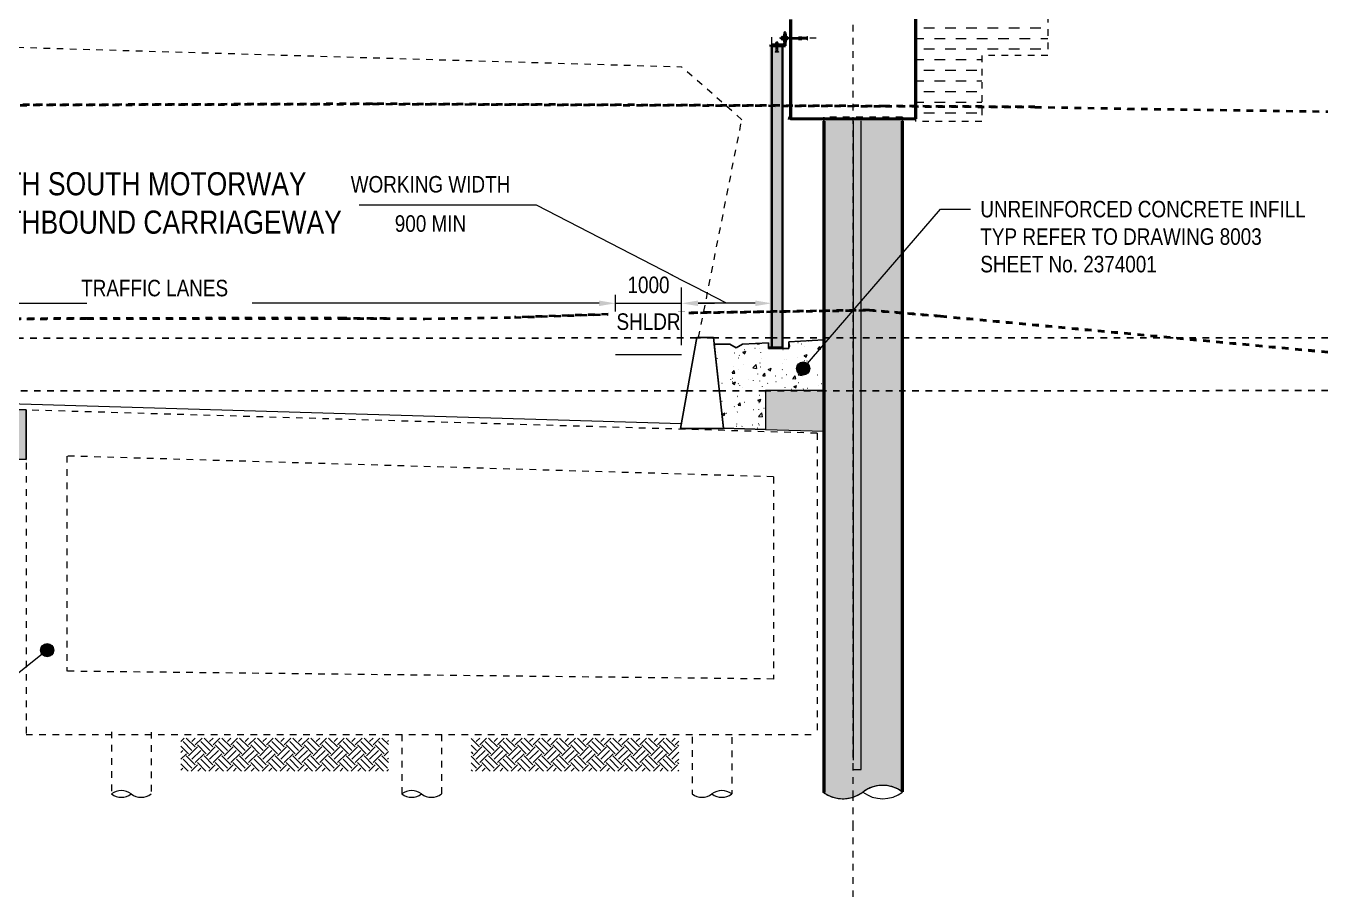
# Model space of a CAD drawing. Header units: metres. Extents: x -353 to -169, y 1 to 28.
# Drawn here: x -321.34 to -301.61, y 6.39 to 19.58 of the extents above; entities that cross this region are included whole.
import ezdxf

# ---------------------------------------------------------------- set-up
doc = ezdxf.new("R2010")
doc.units = ezdxf.units.M
for name, pattern in [('Dash - Tight', [0.0045, 0.003, -0.0015]), ('Dash dot', [0.015875, 0.00635, -0.004763, 0, -0.004763]), ('JacobsCenter', [0.015, 0.009, -0.0015, 0.003, -0.0015]), ('JacobsDash', [0.0045, 0.003, -0.0015])]:
    doc.linetypes.add(name, pattern=pattern)
doc.layers.get('Defpoints').update_dxf_attribs({"color": 41})
for name, color, linetype, lineweight in [('A-ANNO-DIMS', 7, 'Continuous', 9), ('A-DETL', 7, 'Continuous', 13), ('A-DETL-GENF', 7, 'Continuous', 9), ('A-GENM', 7, 'Continuous', 35), ('C-TOPO', 7, 'Continuous', 9), ('G-ANNO-TEXT', 7, 'Continuous', 9), ('S-BEAM', 7, 'Continuous', 50), ('S-FSTN', 7, 'Continuous', 18)]:
    doc.layers.add(name, color=color, linetype=linetype, lineweight=lineweight)
doc.styles.add('Arial Narrow_1', font='ARIALN.TTF', dxfattribs={"height": 0.25})
doc.styles.add('Arial Narrow_2', font='ARIALN.TTF', dxfattribs={"height": 0.35})
doc.dimstyles.new('Dimension_Standard_O__mm_', dxfattribs={"dimscale": 0.3048, "dimtxt": 0.255858, "dimasz": 0.82021, "dimexe": 0.787402, "dimexo": 0.492126, "dimgap": 0.492126, "dimtad": 1, "dimdec": 0, "dimlfac": 1000, "dimzin": 0, "dimdsep": 46, "dimtxsty": 'Arial Narrow_1', "dimsah": 1, "dimcen": 0.09, "dimaunit": 1, "dimadec": 4, "dimazin": 0, "dimtfac": 1, "dimtdec": 4, "dimtix": 1, "dimtmove": 2, "dimatfit": 3, "dimfxl": 1, "dimtvp": 1, "dimtfill": 1, "dimtolj": 1, "dimtzin": 0, "dimlwd": 18, "dimlwe": 18, "dimarcsym": 2})
doc.dimstyles.new('Dimension_Standard_O__mm__1', dxfattribs={"dimscale": 0.3048, "dimtxt": 0.255858, "dimasz": 0.82021, "dimexe": 0.787402, "dimexo": 0.492126, "dimgap": 0.492126, "dimtad": 1, "dimdec": 0, "dimlfac": 1000, "dimzin": 0, "dimdsep": 46, "dimtxsty": 'Arial Narrow_1', "dimsah": 1, "dimcen": 0.09, "dimaunit": 1, "dimadec": 4, "dimazin": 0, "dimtfac": 1, "dimtdec": 4, "dimtix": 1, "dimtmove": 0, "dimatfit": 3, "dimfxl": 1, "dimtvp": 1, "dimtfill": 1, "dimtolj": 1, "dimtzin": 0, "dimlwd": 18, "dimlwe": 18, "dimarcsym": 2})
doc.dimstyles.new('Dimension_Standard_O__mm__2', dxfattribs={"dimscale": 0.3048, "dimtxt": 0.255858, "dimasz": 0.82021, "dimexe": 0.787402, "dimexo": 0.492126, "dimgap": 0.492126, "dimtad": 1, "dimdec": 0, "dimlfac": 1000, "dimzin": 0, "dimdsep": 46, "dimtxsty": 'Arial Narrow_1', "dimsah": 1, "dimcen": 0.09, "dimaunit": 1, "dimadec": 4, "dimazin": 0, "dimtfac": 1, "dimtdec": 4, "dimtix": 1, "dimtmove": 1, "dimatfit": 3, "dimfxl": 1, "dimtvp": 1, "dimtfill": 1, "dimtolj": 1, "dimtzin": 0, "dimlwd": 18, "dimlwe": 18, "dimarcsym": 2})
pattern_1 = [(315, (-325.478, 10.849), (0.2694077, 0), [0.1905, -0.1905]), (315, (-325.427, 10.9), (0.2694077, 0), [0.1905, -0.1905]), (315, (-325.377, 10.951), (0.2694077, 0), [0.1905, -0.1905]), (45, (-325.343, 10.951), (0, 0.2694077), [0.1905, -0.1905]), (45, (-325.293, 10.9), (0, 0.2694077), [0.1905, -0.1905]), (45, (-325.242, 10.849), (0, 0.2694077), [0.1905, -0.1905])]

# ---------------------------------------------------------------- blocks, each defined once
blk = doc.blocks.new('T2DPAA-T2D-PWA-GE-M3D-100001_RockLevels_rvt-1-DRG-2873022 - ELEVATION')
at = {"layer": 'C-TOPO', "color": 3, "linetype": 'Dash - Tight', "lineweight": 40, "true_color": 0x00ff00}
for p, q in [((-316.09, 18.405), (-323.63, 18.381)), ((-323.63, 18.38), (-316.09, 18.404)), ((-308.318, 18.371), (-316.09, 18.405)), ((-316.09, 18.404), (-308.318, 18.37)), ((-306.051, 18.358), (-308.318, 18.371)), ((-308.318, 18.37), (-306.051, 18.357)), ((-306.051, 18.357), (-304.643, 18.332)), ((-304.643, 18.332), (-301.611, 18.289))]:
    blk.add_line(p, q, dxfattribs=at)
at = {"layer": 'C-TOPO', "color": 150, "linetype": 'Dash - Tight', "lineweight": 40, "true_color": 0x0080ff}
for p, q in [((-312.32, 15.224), (-313.935, 15.171)), ((-313.935, 15.17), (-312.32, 15.223)), ((-308.559, 15.279), (-312.32, 15.224)), ((-312.32, 15.223), (-308.559, 15.278)), ((-307.484, 15.188), (-308.559, 15.279)), ((-308.559, 15.278), (-307.484, 15.187)), ((-320.412, 15.155), (-327.126, 15.11)), ((-327.126, 15.109), (-320.412, 15.154)), ((-316.522, 15.156), (-320.412, 15.155)), ((-320.412, 15.154), (-316.522, 15.155)), ((-315.877, 15.153), (-316.522, 15.156)), ((-316.522, 15.155), (-315.296, 15.15)), ((-315.296, 15.15), (-313.935, 15.17)), ((-313.935, 15.171), (-313.938, 15.171)), ((-301.611, 14.643), (-307.484, 15.188)), ((-307.484, 15.187), (-301.611, 14.642))]:
    blk.add_line(p, q, dxfattribs=at)
blk = doc.blocks.new('T2DPAA-T2D-PWA-HY-M3D-100001_GroundWaterSurface_rvt-1-DRG-2873022 - ELEVATION')
at = {"layer": 'C-TOPO', "color": 36, "linetype": 'Dash dot', "lineweight": 25, "true_color": 0x804000}
for p, q in [((-311.176, 14.858), (-327.08, 14.854)), ((-310.039, 14.858), (-310.92, 14.858)), ((-303.958, 14.86), (-310.039, 14.858)), ((-301.611, 14.86), (-303.958, 14.86))]:
    blk.add_line(p, q, dxfattribs=at)
at = {"layer": 'C-TOPO', "color": 33, "linetype": 'Dash dot', "lineweight": 25, "true_color": 0xc1a283}
blk.add_line((-310.92, 14.858), (-311.176, 14.858), dxfattribs=at)
at = {"layer": 'C-TOPO', "color": 53, "linetype": 'Dash dot', "lineweight": 25, "true_color": 0xc8c33c}
for p, q in [((-311.319, 14.058), (-326.936, 14.054)), ((-310.135, 14.058), (-310.832, 14.058)), ((-301.611, 14.06), (-309.252, 14.058))]:
    blk.add_line(p, q, dxfattribs=at)
at = {"layer": 'C-TOPO', "color": 41, "linetype": 'Dash dot', "lineweight": 25, "true_color": 0xe4e1a0}
for p, q in [((-310.832, 14.058), (-311.319, 14.058)), ((-309.252, 14.058), (-310.135, 14.058))]:
    blk.add_line(p, q, dxfattribs=at)
blk = doc.blocks.new('BR08_20_GEN_WPC_PrecastPanel_Wall__4point - BR08_20_GEN_WPC_PrecastPanel_Wall__4point-8287840-DRG-2873022 - ELEVATION')
at = {"layer": 'A-GENM', "true_color": 0xe1e1e1}
h = blk.add_hatch(color=254, dxfattribs=at)
h.paths.add_polyline_path([(-310.039, 14.858), (-310.039, 15.257), (-310.073, 15.255), (-310.073, 14.858), (-310.044, 14.858)])
h.paths.add_polyline_path([(-310.039, 14.858), (-310.039, 14.858), (-310.04, 14.858)])
edge = h.paths.add_edge_path()
edge.add_line((-310.073, 14.714), (-310.039, 14.715))
edge.add_line((-310.039, 14.715), (-310.039, 14.858))
edge.add_line((-310.039, 14.858), (-310.073, 14.858))
edge = h.paths.add_edge_path()
edge.add_line((-310.073, 15.257), (-310.039, 15.258))
edge.add_line((-310.039, 15.258), (-310.039, 18.378))
edge.add_line((-310.039, 18.378), (-310.073, 18.378))
edge.add_line((-310.073, 18.378), (-310.073, 16.099))
h.paths.add_polyline_path([(-310.039, 18.379), (-310.039, 19.285), (-310.073, 19.289), (-310.073, 18.38), (-310.039, 18.379)])
blk.add_hatch(color=254, dxfattribs=at).paths.add_polyline_path([(-310.034, 19.285), (-310.038, 19.285), (-310.038, 19.289), (-310.071, 19.289), (-310.038, 19.285)])
h = blk.add_hatch(color=254, dxfattribs=at)
h.paths.add_polyline_path([(-310.039, 14.715), (-309.877, 14.715), (-309.877, 19.284), (-310.039, 19.285), (-310.039, 14.832)])
h.paths.add_polyline_path([(-309.953, 19.199), (-309.973, 19.199), (-309.973, 19.275), (-309.969, 19.275), (-309.969, 19.253), (-309.953, 19.253), (-309.953, 19.275), (-309.949, 19.275), (-309.949, 19.199)])
at = {"layer": 'A-GENM', "color": 252, "true_color": 0x888888}
for p, q in [((-310.073, 19.289), (-310.039, 19.285)), ((-309.877, 19.284), (-310.039, 19.285)), ((-310.039, 19.285), (-310.039, 14.715)), ((-309.877, 14.715), (-309.877, 19.284)), ((-310.039, 14.715), (-310.073, 14.714)), ((-310.039, 14.715), (-309.877, 14.715)), ((-309.911, 14.714), (-309.877, 14.715))]:
    blk.add_line(p, q, dxfattribs=at)
blk = doc.blocks.new('20_BR04_Wall_Panel_Bracket_Connection - 20_BR04_Wall_Panel_Bracket_Connection-8307908-DRG-2873022 - ELEVATION')
at = {"layer": 'S-FSTN', "lineweight": 9, "true_color": 0xe1e1e1}
for points in [[(-309.847, 19.38), (-309.847, 19.418), (-309.857, 19.415), (-309.856, 19.382), (-309.852, 19.381)], [(-309.847, 19.484), (-309.847, 19.485), (-309.847, 19.484)], [(-310.034, 19.285), (-310.034, 19.301), (-310.038, 19.301), (-310.038, 19.285), (-310.034, 19.285)], [(-309.831, 19.284), (-309.831, 19.285), (-310.031, 19.285), (-310.031, 19.301), (-310.034, 19.301), (-310.034, 19.285), (-309.847, 19.284)], [(-310.031, 19.301), (-310.031, 19.301), (-310.034, 19.301)], [(-309.922, 19.301), (-309.922, 19.31), (-309.957, 19.311), (-309.958, 19.301)], [(-309.847, 19.317), (-309.847, 19.319), (-309.847, 19.319)]]:
    blk.add_hatch(color=254, dxfattribs=at).paths.add_polyline_path(points)
h = blk.add_hatch(color=254, dxfattribs=at)
h.paths.add_polyline_path([(-309.856, 19.304), (-309.856, 19.304), (-309.849, 19.31), (-309.847, 19.319), (-309.847, 19.38), (-309.856, 19.381), (-309.856, 19.304)])
h.paths.add_polyline_path([(-309.856, 19.416), (-309.847, 19.418), (-309.847, 19.484), (-309.856, 19.485), (-309.856, 19.416)])
at = {"layer": 'S-FSTN', "color": 252, "lineweight": 9, "true_color": 0x888888}
for p, q in [((-309.857, 19.415), (-309.857, 19.382)), ((-309.847, 19.484), (-309.856, 19.485)), ((-309.856, 19.485), (-309.856, 19.416)), ((-309.856, 19.485), (-309.847, 19.485)), ((-309.856, 19.382), (-309.856, 19.304)), ((-309.847, 19.484), (-309.847, 19.317)), ((-309.847, 19.38), (-309.847, 19.418)), ((-309.635, 19.407), (-309.709, 19.407)), ((-309.709, 19.391), (-309.635, 19.391)), ((-309.582, 19.417), (-309.635, 19.417)), ((-309.635, 19.381), (-309.582, 19.381)), ((-309.633, 19.412), (-309.633, 19.386)), ((-310.038, 19.285), (-310.038, 19.301)), ((-310.038, 19.301), (-310.031, 19.301)), ((-310.038, 19.301), (-310.034, 19.301)), ((-310.034, 19.285), (-310.038, 19.285)), ((-310.031, 19.301), (-310.034, 19.301)), ((-310.034, 19.301), (-310.034, 19.285)), ((-310.034, 19.285), (-309.831, 19.284)), ((-309.957, 19.311), (-309.958, 19.301)), ((-309.922, 19.31), (-309.957, 19.311)), ((-309.923, 19.311), (-309.957, 19.311)), ((-309.922, 19.31), (-309.923, 19.311)), ((-309.922, 19.301), (-309.922, 19.31)), ((-309.831, 19.284), (-309.831, 19.286))]:
    blk.add_line(p, q, dxfattribs=at)
at = {"layer": 'S-FSTN', "color": 9, "lineweight": 9, "true_color": 0xc5c5c5}
for p, q in [((-309.847, 19.485), (-309.84, 19.485)), ((-309.831, 19.484), (-309.847, 19.484)), ((-309.84, 19.485), (-309.831, 19.484)), ((-309.831, 19.43), (-309.831, 19.484)), ((-309.831, 19.3), (-309.831, 19.37)), ((-309.831, 19.3), (-310.031, 19.301)), ((-310.031, 19.301), (-309.958, 19.301)), ((-309.958, 19.301), (-309.922, 19.3)), ((-309.922, 19.301), (-309.856, 19.301)), ((-309.856, 19.304), (-309.856, 19.301)), ((-309.856, 19.301), (-309.847, 19.3)), ((-309.847, 19.317), (-309.847, 19.3)), ((-309.847, 19.3), (-309.831, 19.3)), ((-309.831, 19.286), (-309.831, 19.3))]:
    blk.add_line(p, q, dxfattribs=at)
at = {"layer": 'S-FSTN', "color": 254, "lineweight": 9, "true_color": 0xe2e2e2}
blk.add_line((-309.831, 19.37), (-309.831, 19.43), dxfattribs=at)
at = {"layer": 'S-FSTN', "color": 252, "lineweight": 9, "true_color": 0x888888, "flags": 128}
for points in [[(-309.847, 19.418), (-309.852, 19.416), (-309.857, 19.415)], [(-309.857, 19.382), (-309.852, 19.381), (-309.847, 19.38)], [(-309.708, 19.407), (-309.716, 19.407), (-309.724, 19.406), (-309.731, 19.406), (-309.738, 19.405), (-309.744, 19.404), (-309.749, 19.403), (-309.753, 19.402), (-309.755, 19.4), (-309.756, 19.399), (-309.755, 19.398), (-309.753, 19.396), (-309.75, 19.395), (-309.745, 19.394), (-309.74, 19.393), (-309.733, 19.392), (-309.726, 19.391), (-309.718, 19.391), (-309.71, 19.391)], [(-309.71, 19.391), (-309.701, 19.391), (-309.693, 19.391), (-309.686, 19.392), (-309.679, 19.393), (-309.673, 19.394), (-309.668, 19.395), (-309.664, 19.396), (-309.662, 19.397), (-309.661, 19.399), (-309.662, 19.4), (-309.664, 19.401), (-309.667, 19.403), (-309.672, 19.404), (-309.677, 19.405), (-309.684, 19.406), (-309.691, 19.406), (-309.699, 19.407), (-309.708, 19.407)], [(-309.633, 19.386), (-309.625, 19.388), (-309.618, 19.389), (-309.612, 19.391), (-309.608, 19.393), (-309.605, 19.395), (-309.603, 19.397), (-309.602, 19.399), (-309.603, 19.401), (-309.605, 19.403), (-309.608, 19.405), (-309.612, 19.407), (-309.618, 19.408), (-309.625, 19.41), (-309.633, 19.412)]]:
    blk.add_lwpolyline(points, dxfattribs=at)
at = {"layer": 'S-FSTN', "color": 252, "lineweight": 9, "true_color": 0x888888}
blk.add_ellipse((-309.853, 19.399), major_axis=(0, 0.03), ratio=0.168827, start_param=0.992832, end_param=2.148761, dxfattribs=at)
blk = doc.blocks.new('CS_DET_Pile-Column_BreakLine - CS_Tubular BreakLine-8445697-DRG-2873022 - ELEVATION')
at = {"layer": 'A-DETL-GENF', "lineweight": 18}
for centre, start, end in [((-308.963, 8.379), 232.9573, 307.0427), ((-308.358, 7.578), 52.9573, 127.0427), ((-308.358, 8.379), 232.9573, 307.0427)]:
    blk.add_arc(centre, 0.502, start, end, dxfattribs=at)
blk = doc.blocks.new('CS_DET_Pile-Column_BreakLine - CS_Tubular BreakLine-6857060-DRG-2873022 - ELEVATION')
at = {"layer": 'A-DETL-GENF', "lineweight": 18}
for centre, start, end in [((-315.496, 7.752), 52.9573, 127.0427), ((-315.496, 8.149), 232.9573, 307.0427), ((-315.196, 8.149), 232.9573, 307.0427)]:
    blk.add_arc(centre, 0.249, start, end, dxfattribs=at)
blk = doc.blocks.new('CS_DET_Pile-Column_BreakLine - CS_Tubular BreakLine-8734615-DRG-2873022 - ELEVATION')
at = {"layer": 'A-DETL-GENF', "lineweight": 18}
for centre, start, end in [((-311.096, 8.149), 232.9573, 307.0427), ((-310.796, 7.752), 52.9573, 127.0427), ((-310.796, 8.149), 232.9573, 307.0427)]:
    blk.add_arc(centre, 0.249, start, end, dxfattribs=at)
blk = doc.blocks.new('JAC_DIT_Steel_Beam_EA_Section_2D - EA200x200x16-6246883-DRG-2873022 - ELEVATION')
at = {"layer": 'A-DETL-GENF', "lineweight": 40}
for p, q in [((-309.831, 19.485), (-309.847, 19.485)), ((-309.847, 19.485), (-309.847, 19.43)), ((-309.847, 19.37), (-309.847, 19.319)), ((-309.831, 19.43), (-309.831, 19.485)), ((-309.831, 19.285), (-309.831, 19.37)), ((-309.865, 19.301), (-310.031, 19.301)), ((-310.031, 19.301), (-310.031, 19.285)), ((-310.031, 19.285), (-309.831, 19.285))]:
    blk.add_line(p, q, dxfattribs=at)
at = {"layer": 'A-DETL-GENF', "color": 252, "lineweight": 40, "true_color": 0x838383}
for p, q in [((-309.847, 19.43), (-309.847, 19.37)), ((-309.831, 19.37), (-309.831, 19.43))]:
    blk.add_line(p, q, dxfattribs=at)
at = {"layer": 'A-DETL-GENF', "lineweight": 40}
blk.add_arc((-309.865, 19.319), 0.018, 270, 0, dxfattribs=at)
blk = doc.blocks.new('DIMBLOCK7-DRG-2873022 - ELEVATION')
at = {"layer": 'A-ANNO-DIMS', "color": 0, "lineweight": 18, "transparency": 16777216}
for p, q in [((-326.373, 14.829), (-326.373, 15.623)), ((-312.407, 15.055), (-312.407, 15.623)), ((-326.123, 15.383), (-320.42, 15.383)), ((-312.657, 15.383), (-317.914, 15.383))]:
    blk.add_line(p, q, dxfattribs=at)
at = {"layer": 'A-ANNO-DIMS', "color": 0, "transparency": 16777216}
for points in [[(-326.123, 15.425), (-326.123, 15.341), (-326.373, 15.383)], [(-312.657, 15.425), (-312.657, 15.341), (-312.407, 15.383)]]:
    blk.add_solid(points, dxfattribs=at)
at = {"layer": 'Defpoints', "color": 0, "transparency": 16777216}
for p in [(-312.407, 15.383), (-312.407, 14.905), (-326.373, 14.679)]:
    blk.add_point(p, dxfattribs=at)
at = {"layer": 'A-ANNO-DIMS', "color": 0, "lineweight": 18, "transparency": 16777216, "insert": (-320.505, 15.739), "char_height": 0.25, "width": 2.67554, "attachment_point": 1, "line_spacing_factor": 0.974696, "style": 'Arial Narrow_1', "bg_fill": 3, "box_fill_scale": 1.1, "bg_fill_color": 256, "bg_fill_true_color": 13158600, "bg_fill_transparency": 0}
blk.add_mtext('\\A1;TRAFFIC LANES', dxfattribs=at)
blk = doc.blocks.new('DIMBLOCK8-DRG-2873022 - ELEVATION')
at = {"layer": 'A-ANNO-DIMS', "color": 0, "lineweight": 18, "transparency": 16777216}
for p, q in [((-312.407, 15.055), (-312.407, 15.623)), ((-311.407, 15.055), (-311.407, 15.623)), ((-312.657, 15.383), (-312.907, 15.383)), ((-312.407, 15.383), (-311.407, 15.383)), ((-311.157, 15.383), (-310.907, 15.383))]:
    blk.add_line(p, q, dxfattribs=at)
at = {"layer": 'A-ANNO-DIMS', "color": 0, "transparency": 16777216}
for points in [[(-312.657, 15.425), (-312.657, 15.341), (-312.407, 15.383)], [(-311.157, 15.425), (-311.157, 15.341), (-311.407, 15.383)]]:
    blk.add_solid(points, dxfattribs=at)
at = {"layer": 'Defpoints', "color": 0, "transparency": 16777216}
blk.add_point((-311.407, 15.383), dxfattribs=at)
at = {"layer": 'A-ANNO-DIMS', "color": 0, "lineweight": 18, "transparency": 16777216, "char_height": 0.25, "width": 1.16476, "attachment_point": 5, "style": 'Arial Narrow_1', "bg_fill": 3, "box_fill_scale": 1.1, "bg_fill_color": 256, "bg_fill_true_color": 13158600, "bg_fill_transparency": 0}
for s, insert in [('\\A1;1000', (-311.907, 15.661)), ('\\A1;SHLDR', (-311.907, 15.104))]:
    blk.add_mtext(s, dxfattribs=dict(at, insert=insert))
at = {"layer": 'Defpoints', "color": 0, "transparency": 16777216}
for p in [(-312.407, 14.905), (-311.407, 14.905)]:
    blk.add_point(p, dxfattribs=at)
blk = doc.blocks.new('DIMBLOCK10-DRG-2873022 - ELEVATION')
at = {"layer": 'A-ANNO-DIMS', "color": 0, "lineweight": 18, "transparency": 16777216}
for p, q in [((-313.604, 16.868), (-316.294, 16.868)), ((-310.724, 15.383), (-313.604, 16.868)), ((-311.407, 14.75), (-311.407, 15.623)), ((-310.04, 15.356), (-310.04, 15.623)), ((-310.29, 15.383), (-311.157, 15.383))]:
    blk.add_line(p, q, dxfattribs=at)
at = {"layer": 'A-ANNO-DIMS', "color": 0, "transparency": 16777216}
for points in [[(-311.157, 15.425), (-311.157, 15.341), (-311.407, 15.383)], [(-310.29, 15.425), (-310.29, 15.341), (-310.04, 15.383)]]:
    blk.add_solid(points, dxfattribs=at)
at = {"layer": 'Defpoints', "color": 0, "transparency": 16777216}
for p in [(-311.407, 15.383), (-310.04, 15.206), (-311.407, 14.6)]:
    blk.add_point(p, dxfattribs=at)
at = {"layer": 'A-ANNO-DIMS', "color": 0, "lineweight": 18, "transparency": 16777216, "insert": (-315.211, 17.185), "char_height": 0.25, "width": 2.91434, "attachment_point": 5, "line_spacing_factor": 0.974696, "style": 'Arial Narrow_1', "bg_fill": 3, "box_fill_scale": 1.1, "bg_fill_color": 256, "bg_fill_true_color": 13158600, "bg_fill_transparency": 0}
blk.add_mtext('\\A1;WORKING WIDTH', dxfattribs=at)
at = {"layer": 'A-ANNO-DIMS', "color": 0, "lineweight": 18, "transparency": 16777216, "insert": (-315.211, 16.59), "char_height": 0.25, "width": 2.91434, "attachment_point": 5, "style": 'Arial Narrow_1', "bg_fill": 3, "box_fill_scale": 1.1, "bg_fill_color": 256, "bg_fill_true_color": 13158600, "bg_fill_transparency": 0}
blk.add_mtext('\\A1;900 MIN', dxfattribs=at)

msp = doc.modelspace()

# ---------------------------------------------------------------- hatches: boundary and pattern name
at = {"layer": 'A-DETL-GENF'}
h = msp.add_hatch(dxfattribs=at)
h.set_pattern_fill('FP_1', color=256, style=0, pattern_type=2)
h.set_pattern_definition([(0, (-325.478, 10.849), (0.16129, 0.16129), [0.16129, -0.16129])])
h.paths.add_polyline_path([(-306.8573, 18.1351), (-306.8573, 19.1351), (-305.8573, 19.1351), (-305.8573, 20.1351), (-304.8573, 20.1351), (-304.8573, 21.1351), (-307.8573, 21.1343), (-307.8573, 18.1351), (-307.7742, 18.1351)])
at = {"layer": 'A-DETL-GENF', "true_color": 0xc0c0c0, "transparency": 33554563}
msp.add_hatch(color=9, dxfattribs=at).paths.add_polyline_path([(-308.955, 7.8771), (-308.8764, 7.8856), (-308.8575, 7.8894), (-308.7939, 7.9069), (-308.7214, 7.9397), (-308.6004, 8.0175), (-308.5349, 8.0476), (-308.4657, 8.068), (-308.3944, 8.0784), (-308.321, 8.0782), (-308.251, 8.068), (-308.1819, 8.0476), (-308.1164, 8.0175), (-308.0604, 7.9817), (-308.0604, 18.2018), (-309.2524, 18.2018), (-309.2524, 7.9696), (-309.2326, 7.9568), (-309.1844, 7.9283), (-309.124, 7.9043), (-309.0927, 7.8951), (-309.0339, 7.882), (-308.9747, 7.8783)])
at = {"layer": 'A-DETL-GENF'}
h = msp.add_hatch(dxfattribs=at)
h.set_pattern_fill('FP_2', color=256, style=0, pattern_type=2)
h.set_pattern_definition([(50, (-325.478, 10.849), (0.462752, -0.040482), [0.04839, -0.53226]), (355, (-325.478, 10.849), (-0.089515, 0.485288), [0.03871, -0.42581]), (100.451, (-325.439, 10.846), (0.373239, 0.444792), [0.04112, -0.45235]), (46.184, (-325.478, 10.979), (0.688537, -0.106788), [0.07258, -0.79839]), (96.636, (-325.42, 10.97), (0.603004, 0.628464), [0.06168, -0.67852]), (351.184, (-325.478, 10.979), (0.603003, 0.628458), [0.05806, -0.63871]), (21, (-325.413, 10.946), (0.385096, -0.259757), [0.04839, -0.53226]), (326, (-325.413, 10.946), (0.156981, 0.46784), [0.03871, -0.42581]), (71.451, (-325.381, 10.925), (0.542082, 0.208074), [0.04112, -0.45235]), (37.5, (-325.478, 10.849), (0.0078486, 0.2147693), [0.00335, -0.41729, 0.00335, -0.4289, -0.42742]), (37.5, (-325.478, 10.849), (0.0078486, 0.2147693), [-0.8529, 0.00335, -0.42407]), (7.5, (-325.478, 10.849), (0.1697183, 0.2544596), [0.00335, -0.2431, 0.00335, -0.40761, -0.1629]), (7.5, (-325.478, 10.849), (0.1697183, 0.2544596), [-0.65742, 0.00335, -0.15955]), (327.5, (-325.622, 10.849), (0.344396, -0.014553), [0.00335, -0.15794, 0.00335, -0.49987, -0.66774]), (327.5, (-325.622, 10.849), (0.344396, -0.014553), [-0.66451, 0.00335, -0.66439]), (317.5, (-325.686, 10.849), (0.376253, 0.064585), [0.00335, -0.20632, 0.00335, -0.33084, -0.47419]), (317.5, (-325.686, 10.849), (0.376253, 0.064585), [-0.54387, 0.00335, -0.47084])])
h.paths.add_polyline_path([(-310.1351, 13.4711), (-310.1351, 14.0607), (-309.2524, 14.0607), (-309.2524, 14.8289), (-309.7798, 14.8013), (-309.7798, 14.7004), (-310.0889, 14.7004), (-310.0889, 14.7851), (-310.4851, 14.7643), (-310.58, 14.7095), (-310.6749, 14.7643), (-310.9097, 14.7643), (-310.7687, 13.4897), (-310.58, 13.4842)])
at = {"layer": 'A-DETL-GENF', "true_color": 0xffffff, "transparency": 33554563}
msp.add_hatch(color=7, dxfattribs=at).paths.add_polyline_path([(-309.2524, 13.4444), (-309.2524, 14.0607), (-310.1351, 14.0607), (-310.1351, 13.4703)])
at = {"layer": 'A-DETL-GENF', "true_color": 0xffffff, "transparency": 33554560}
msp.add_hatch(color=7, dxfattribs=at).paths.add_polyline_path([(-345.8157, 12.6832), (-328.0228, 13.1836), (-326.8073, 13.1836), (-321.34, 13.0187), (-321.34, 13.767), (-326.9071, 13.9378), (-326.8572, 13.703), (-327.232, 13.7173), (-327.6367, 13.7067), (-327.5969, 13.9324), (-345.4807, 13.4421), (-345.8157, 13.4323), (-345.8157, 13.0611)])
at = {"layer": 'A-DETL-GENF'}
h = msp.add_hatch(dxfattribs=at)
h.set_pattern_fill('FP_4', color=256, style=0, pattern_type=2)
h.set_pattern_definition(pattern_1)
h.paths.add_polyline_path([(-315.8483, 8.2967), (-315.8483, 8.7967), (-318.9936, 8.7967), (-318.9936, 8.2967)])
h = msp.add_hatch(dxfattribs=at)
h.set_pattern_fill('FP_4', color=256, style=0, pattern_type=2)
h.set_pattern_definition(pattern_1)
h.paths.add_polyline_path([(-314.5936, 8.2967), (-311.4483, 8.2967), (-311.4483, 8.7967), (-314.5936, 8.7967)])
at = {"layer": 'G-ANNO-TEXT'}
h = msp.add_hatch(color=256, dxfattribs=at)
edge = h.paths.add_edge_path()
edge.add_arc((-309.5643, 14.3951), 0.1, 0, 360)
h = msp.add_hatch(color=256, dxfattribs=at)
edge = h.paths.add_edge_path()
edge.add_arc((-321.019, 10.1284), 0.1, 0, 360)

# ---------------------------------------------------------------- linework, layer by layer
at = {"layer": 'A-DETL', "linetype": 'JacobsCenter'}
for p, q in [((-308.8053, 7.9036), (-308.8053, 21.5262)), ((-308.8053, 6.3889), (-308.8053, 7.4455))]:
    msp.add_line(p, q, dxfattribs=at)
at = {"layer": 'A-DETL', "linetype": 'JacobsDash', "lineweight": 18}
for p, q in [((-307.8573, 18.1351), (-307.8573, 21.1351)), ((-305.8573, 20.1351), (-305.8573, 19.1351)), ((-326.8725, 19.421), (-311.407, 18.9665)), ((-310.4936, 18.1653), (-311.407, 18.9665)), ((-305.8573, 19.1351), (-306.8573, 19.1351)), ((-306.8573, 19.1351), (-306.8573, 18.1351)), ((-311.147, 14.8643), (-310.4936, 18.1653)), ((-306.8573, 18.1351), (-307.8573, 18.1351))]:
    msp.add_line(p, q, dxfattribs=at)
at = {"layer": 'A-DETL', "color": 7, "lineweight": 9, "true_color": 0xffffff}
for p, q in [((-310.0401, 14.7607), (-310.0401, 19.4133)), ((-311.407, 14.6), (-312.407, 14.6))]:
    msp.add_line(p, q, dxfattribs=at)
at = {"layer": 'A-DETL', "lineweight": 18}
for p, q in [((-309.9687, 19.3354), (-309.9658, 19.3364)), ((-309.9526, 19.3364), (-309.9687, 19.3354)), ((-309.9658, 19.3344), (-309.9687, 19.3354)), ((-309.9526, 19.3424), (-309.9686, 19.3414)), ((-309.9685, 19.3414), (-309.9658, 19.3424)), ((-309.9658, 19.3404), (-309.9685, 19.3414)), ((-309.9685, 19.3394), (-309.9658, 19.3404)), ((-309.9526, 19.3404), (-309.9685, 19.3394)), ((-309.9658, 19.3384), (-309.9685, 19.3394)), ((-309.9685, 19.3374), (-309.9658, 19.3384)), ((-309.9526, 19.3384), (-309.9685, 19.3374)), ((-309.9658, 19.3364), (-309.9685, 19.3374)), ((-309.9658, 19.3424), (-309.9526, 19.3424)), ((-309.9553, 19.3414), (-309.9658, 19.3404)), ((-309.9553, 19.3394), (-309.9658, 19.3384)), ((-309.9553, 19.3374), (-309.9658, 19.3364)), ((-309.9553, 19.3354), (-309.9658, 19.3344)), ((-309.9526, 19.3424), (-309.9553, 19.3414)), ((-309.9553, 19.3414), (-309.9526, 19.3404)), ((-309.9526, 19.3404), (-309.9553, 19.3394)), ((-309.9553, 19.3394), (-309.9526, 19.3384)), ((-309.9526, 19.3384), (-309.9553, 19.3374)), ((-309.9553, 19.3374), (-309.9526, 19.3364)), ((-309.9526, 19.3364), (-309.9553, 19.3354)), ((-309.9553, 19.3354), (-309.9526, 19.3344)), ((-309.9026, 19.4124), (-309.9041, 19.4096)), ((-309.9041, 19.3884), (-309.9026, 19.4124)), ((-309.9041, 19.4096), (-309.9041, 19.3884)), ((-309.9041, 19.3884), (-309.9026, 19.3911)), ((-309.9011, 19.4096), (-309.9026, 19.4124)), ((-309.9026, 19.3911), (-309.9011, 19.4096)), ((-309.9026, 19.3911), (-309.9011, 19.3884)), ((-309.8996, 19.4124), (-309.9011, 19.4096)), ((-309.9011, 19.3884), (-309.8996, 19.4124)), ((-309.9011, 19.3884), (-309.8996, 19.3911)), ((-309.8981, 19.4096), (-309.8996, 19.4124)), ((-309.8981, 19.4096), (-309.8996, 19.3911)), ((-309.8996, 19.3911), (-309.8981, 19.3884)), ((-309.8966, 19.4124), (-309.8981, 19.3884)), ((-309.8966, 19.4123), (-309.8981, 19.4096)), ((-309.8981, 19.3884), (-309.8966, 19.3911)), ((-309.8981, 19.3884), (-309.8966, 19.3911)), ((-309.8951, 19.4096), (-309.8966, 19.4124)), ((-309.8951, 19.4096), (-309.8966, 19.4124)), ((-309.8966, 19.3911), (-309.8951, 19.4096)), ((-309.8966, 19.3911), (-309.8951, 19.3884)), ((-309.8936, 19.4125), (-309.8951, 19.4096)), ((-309.8951, 19.3884), (-309.8936, 19.4125)), ((-309.8951, 19.3884), (-309.8936, 19.3911)), ((-309.8921, 19.4096), (-309.8936, 19.4125)), ((-309.8936, 19.3911), (-309.8921, 19.4096)), ((-309.8936, 19.3911), (-309.8921, 19.3884)), ((-309.8921, 19.4183), (-309.8921, 19.3825)), ((-309.8921, 19.3884), (-309.8921, 19.4096)), ((-309.8754, 19.4242), (-309.8888, 19.4242)), ((-309.8888, 19.4123), (-309.8754, 19.4123)), ((-309.8888, 19.3885), (-309.8754, 19.3885)), ((-309.8888, 19.3765), (-309.8754, 19.3765)), ((-309.8721, 19.4183), (-309.8721, 19.3825)), ((-309.8721, 19.3884), (-309.8721, 19.4096)), ((-309.8579, 19.4242), (-309.8688, 19.4242)), ((-309.8688, 19.4123), (-309.8579, 19.4123)), ((-309.8688, 19.3885), (-309.8579, 19.3885)), ((-309.8688, 19.3765), (-309.8579, 19.3765)), ((-309.8546, 19.4604), (-309.8466, 19.4604)), ((-309.8546, 19.3404), (-309.8546, 19.4604)), ((-309.8546, 19.4183), (-309.8546, 19.3825)), ((-309.8466, 19.3404), (-309.8546, 19.3404)), ((-309.8466, 19.4604), (-309.8466, 19.4304)), ((-309.8466, 19.3704), (-309.8466, 19.3404)), ((-309.8306, 19.4604), (-309.8226, 19.4604)), ((-309.8306, 19.4304), (-309.8306, 19.4604)), ((-309.8306, 19.3404), (-309.8306, 19.3704)), ((-309.8226, 19.3404), (-309.8306, 19.3404)), ((-309.8226, 19.4604), (-309.8226, 19.3404)), ((-309.8226, 19.4183), (-309.8226, 19.3825)), ((-309.8226, 19.3884), (-309.8226, 19.4096)), ((-309.8193, 19.4242), (-309.8019, 19.4242)), ((-309.8019, 19.4123), (-309.8193, 19.4123)), ((-309.8019, 19.3885), (-309.8193, 19.3885)), ((-309.8019, 19.3765), (-309.8193, 19.3765)), ((-309.7986, 19.4183), (-309.7986, 19.3825)), ((-309.7986, 19.4104), (-309.5942, 19.4104)), ((-309.7986, 19.3904), (-309.7986, 19.4096)), ((-309.5942, 19.3904), (-309.7986, 19.3904)), ((-309.9004, 19.3094), (-310.0207, 19.3094)), ((-310.0207, 19.3094), (-310.0207, 19.3014)), ((-310.0207, 19.3094), (-310.0207, 19.3014)), ((-309.9004, 19.3014), (-310.0207, 19.3014)), ((-309.9204, 19.3094), (-310.0007, 19.3094)), ((-309.9726, 19.1988), (-309.9861, 19.1934)), ((-309.9351, 19.1934), (-309.9861, 19.1934)), ((-309.9861, 19.1934), (-309.9861, 19.1904)), ((-309.9351, 19.1904), (-309.9861, 19.1904)), ((-309.9756, 19.3205), (-309.9756, 19.3323)), ((-309.9756, 19.3125), (-309.9756, 19.3163)), ((-309.9732, 19.3094), (-309.948, 19.3094)), ((-309.9726, 19.1988), (-309.9726, 19.2754)), ((-309.9486, 19.2754), (-309.9726, 19.2754)), ((-309.9486, 19.1988), (-309.9726, 19.1988)), ((-309.9494, 19.3184), (-309.9717, 19.3184)), ((-309.9494, 19.3104), (-309.9717, 19.3104)), ((-309.9526, 19.3094), (-309.9686, 19.3094)), ((-309.9686, 19.3094), (-309.9686, 19.2454)), ((-309.9686, 19.2454), (-309.9526, 19.2454)), ((-309.9679, 19.3323), (-309.9679, 19.3205)), ((-309.9679, 19.3323), (-309.9679, 19.3205)), ((-309.9679, 19.3163), (-309.9679, 19.3125)), ((-309.9526, 19.3344), (-309.9658, 19.3344)), ((-309.9533, 19.3205), (-309.9533, 19.3323)), ((-309.9533, 19.3205), (-309.9533, 19.3323)), ((-309.9533, 19.3125), (-309.9533, 19.3163)), ((-309.9526, 19.2454), (-309.9526, 19.3094)), ((-309.9516, 19.3014), (-309.9516, 19.2864)), ((-309.9486, 19.1988), (-309.9486, 19.2754)), ((-309.9486, 19.1988), (-309.9351, 19.1934)), ((-309.9456, 19.3323), (-309.9456, 19.3205)), ((-309.9456, 19.3163), (-309.9456, 19.3125)), ((-309.9351, 19.1934), (-309.9351, 19.1904)), ((-309.9004, 19.3014), (-309.9004, 19.3094)), ((-309.9004, 19.3014), (-309.9004, 19.3094)), ((-326.9295, 14.0201), (-311.407, 13.5642)), ((-309.2524, 14.0607), (-310.1351, 14.0607)), ((-310.1351, 14.0607), (-310.1351, 13.4703)), ((-309.2524, 13.4444), (-309.2524, 14.0607)), ((-310.1351, 13.4703), (-309.2524, 13.4444)), ((-308.8053, 8.3183), (-308.6864, 8.3183))]:
    msp.add_line(p, q, dxfattribs=at)
at = {"layer": 'A-DETL', "linetype": 'JacobsCenter', "lineweight": 18}
for p, q in [((-309.8466, 19.4004), (-309.9198, 19.4004)), ((-309.8466, 19.3704), (-309.8306, 19.3704)), ((-309.3648, 19.4004), (-309.8306, 19.4004)), ((-308.8053, 8.3183), (-308.8053, 12.2776))]:
    msp.add_line(p, q, dxfattribs=at)
at = {"layer": 'A-DETL', "color": 252, "lineweight": 18, "true_color": 0x838383}
for p, q in [((-309.8466, 19.4304), (-309.8466, 19.3704)), ((-309.8466, 19.3904), (-309.8466, 19.4104)), ((-309.8466, 19.4104), (-309.8306, 19.4104)), ((-309.8306, 19.3904), (-309.8466, 19.3904)), ((-309.8306, 19.3704), (-309.8306, 19.4304)), ((-309.8306, 19.4183), (-309.8306, 19.3825)), ((-309.2524, 14.0607), (-310.1351, 14.0607)), ((-310.1351, 14.0607), (-310.1351, 13.4711))]:
    msp.add_line(p, q, dxfattribs=at)
at = {"layer": 'A-DETL', "color": 252, "linetype": 'JacobsCenter', "lineweight": 18, "true_color": 0x838383}
for p, q in [((-309.8466, 19.4004), (-309.8466, 19.4304)), ((-309.8466, 19.4304), (-309.8306, 19.4304))]:
    msp.add_line(p, q, dxfattribs=at)
at = {"layer": 'A-DETL', "lineweight": 25}
for p, q in [((-309.8466, 19.4304), (-309.8466, 19.3704)), ((-309.8306, 19.4304), (-309.8466, 19.4304)), ((-309.8466, 19.3704), (-309.8306, 19.3704)), ((-309.8306, 19.3704), (-309.8306, 19.4304)), ((-309.7798, 14.8013), (-309.2524, 14.8289)), ((-309.7798, 14.7004), (-309.7798, 14.8013)), ((-309.2524, 14.8289), (-309.2524, 14.0607)), ((-310.9097, 14.7643), (-310.6749, 14.7643)), ((-310.6749, 14.7643), (-310.58, 14.7095)), ((-310.58, 14.7095), (-310.4851, 14.7643)), ((-310.4851, 14.7643), (-310.0889, 14.7851)), ((-310.0889, 14.7851), (-310.0889, 14.7004)), ((-310.0889, 14.7004), (-309.7798, 14.7004)), ((-310.1351, 13.4711), (-310.7688, 13.4897))]:
    msp.add_line(p, q, dxfattribs=at)
at = {"layer": 'A-DETL', "color": 9, "linetype": 'JacobsCenter', "lineweight": 18, "true_color": 0xc2c2c2}
msp.add_line((-309.8306, 19.4004), (-309.8466, 19.4004), dxfattribs=at)
at = {"layer": 'A-DETL', "lineweight": 9}
for p, q in [((-309.5942, 19.4129), (-309.5072, 19.4129)), ((-309.5942, 19.4129), (-309.5942, 19.3879)), ((-309.5942, 19.4104), (-309.5442, 19.4104)), ((-309.5942, 19.3904), (-309.5442, 19.3904)), ((-309.5942, 19.3879), (-309.5072, 19.3879)), ((-309.5442, 19.4104), (-309.5442, 19.3904)), ((-309.5072, 19.4129), (-309.5022, 19.4254)), ((-309.5072, 19.4129), (-309.5072, 19.3879)), ((-309.5022, 19.3754), (-309.5072, 19.3879)), ((-309.5022, 19.3754), (-309.5022, 19.4254)), ((-309.4992, 19.3754), (-309.4992, 19.4254)), ((-308.8053, 18.1408), (-308.8053, 8.4633)), ((-308.6864, 8.3183), (-308.6864, 18.148))]:
    msp.add_line(p, q, dxfattribs=at)
at = {"layer": 'A-DETL', "linetype": 'JacobsCenter', "lineweight": 9}
for p, q in [((-309.5022, 19.4254), (-309.4992, 19.4254)), ((-309.5022, 19.3754), (-309.4992, 19.3754))]:
    msp.add_line(p, q, dxfattribs=at)
at = {"layer": 'A-DETL', "linetype": 'JacobsDash', "lineweight": 25}
for p, q in [((-308.0604, 18.2018), (-309.2524, 18.2018)), ((-309.2524, 18.2018), (-309.2524, 18.1441)), ((-308.0604, 18.1418), (-308.0604, 18.2018))]:
    msp.add_line(p, q, dxfattribs=at)
at = {"layer": 'A-DETL', "lineweight": 50}
for p, q in [((-309.2524, 18.1441), (-309.2524, 14.0607)), ((-308.0604, 7.9817), (-308.0604, 18.1418)), ((-309.2524, 13.4444), (-309.2524, 7.9696))]:
    msp.add_line(p, q, dxfattribs=at)
at = {"layer": 'A-DETL', "color": 252, "lineweight": 25, "true_color": 0x888888}
for p, q in [((-311.1746, 14.8643), (-311.4203, 13.4886)), ((-310.9207, 14.8643), (-311.1746, 14.8643)), ((-310.7687, 13.4886), (-310.9207, 14.8643)), ((-321.34, 13.767), (-326.9071, 13.9378)), ((-321.34, 13.0187), (-321.34, 13.767)), ((-311.4203, 13.4886), (-310.7687, 13.4886)), ((-326.8073, 13.1836), (-321.34, 13.0187))]:
    msp.add_line(p, q, dxfattribs=at)
at = {"layer": 'A-DETL', "color": 252, "lineweight": 25, "true_color": 0x838383}
msp.add_line((-310.7688, 13.4897), (-310.9097, 14.7643), dxfattribs=at)
at = {"layer": 'A-DETL', "color": 252, "lineweight": 50, "true_color": 0x838383}
msp.add_line((-309.2524, 14.0607), (-309.2524, 13.4444), dxfattribs=at)
at = {"layer": 'A-DETL', "color": 143, "linetype": 'JacobsDash', "lineweight": 18, "true_color": 0x78aac8}
for p, q in [((-321.34, 13.7666), (-321.34, 8.8507)), ((-309.3524, 13.4146), (-321.34, 13.7666)), ((-309.3524, 13.4146), (-309.3524, 8.8507)), ((-320.72, 13.0688), (-320.72, 9.8088)), ((-310.0118, 12.7543), (-320.72, 13.0688)), ((-310.0118, 12.7543), (-310.0118, 9.6901)), ((-310.0118, 9.6901), (-320.72, 9.8088)), ((-320.0462, 8.8931), (-320.0462, 7.9507)), ((-319.4462, 8.8877), (-319.4462, 7.9507)), ((-321.34, 8.8507), (-309.3524, 8.8507)), ((-315.6462, 8.8507), (-315.6462, 7.9507)), ((-315.0462, 8.8507), (-315.0462, 7.9507)), ((-311.2462, 8.8137), (-311.2462, 7.9507)), ((-310.6462, 8.8083), (-310.6462, 7.9507))]:
    msp.add_line(p, q, dxfattribs=at)
at = {"layer": 'A-DETL', "color": 252, "linetype": 'JacobsCenter', "true_color": 0x838383}
msp.add_line((-308.8053, 7.4455), (-308.8053, 7.9036), dxfattribs=at)
at = {"layer": 'A-DETL', "lineweight": 9}
msp.add_circle((-309.5162, 19.4004), 0.0075, dxfattribs=at)
at = {"layer": 'A-DETL', "lineweight": 18}
msp.add_circle((-309.9606, 19.2079), 0.0075, dxfattribs=at)
for centre, radius, start, end in [((-309.8851, 19.4183), 0.00706, 122.17615, 237.82385), ((-309.869, 19.4004), 0.0231, 149.00145, 210.99855), ((-309.8851, 19.3825), 0.00706, 122.17615, 237.82385), ((-309.8792, 19.4183), 0.00706, 302.17615, 57.82385), ((-309.8952, 19.4004), 0.0231, 329.00145, 30.99855), ((-309.8792, 19.3825), 0.00706, 302.17615, 57.82385), ((-309.8651, 19.4183), 0.00706, 122.17615, 237.82385), ((-309.849, 19.4004), 0.0231, 149.00145, 210.99855), ((-309.8651, 19.3825), 0.00706, 122.17615, 237.82385), ((-309.8616, 19.4183), 0.00706, 302.17615, 57.82385), ((-309.8777, 19.4004), 0.0231, 329.00145, 30.99855), ((-309.8616, 19.3825), 0.00706, 302.17615, 57.82385), ((-309.8155, 19.4183), 0.00706, 122.17615, 237.82385), ((-309.7995, 19.4004), 0.0231, 149.00145, 210.99855), ((-309.8155, 19.3825), 0.00706, 122.17615, 237.82385), ((-309.8056, 19.4183), 0.00706, 302.17615, 57.82385), ((-309.8217, 19.4004), 0.0231, 329.00145, 30.99855), ((-309.8056, 19.3825), 0.00706, 302.17615, 57.82385), ((-309.9717, 19.3298), 0.00458, 32.77908, 147.22092), ((-309.9717, 19.323), 0.00458, 212.77908, 327.22092), ((-309.9717, 19.3138), 0.00458, 32.77908, 147.22092), ((-309.9717, 19.315), 0.00458, 212.77908, 327.22092), ((-309.9606, 19.3206), 0.0137, 57.90199, 122.09801), ((-309.9606, 19.3321), 0.0137, 237.90199, 302.09801), ((-309.9606, 19.3046), 0.0137, 57.90199, 122.09801), ((-309.9606, 19.3241), 0.0137, 237.90199, 302.09801), ((-309.9494, 19.3298), 0.00458, 32.77908, 147.22092), ((-309.9494, 19.323), 0.00458, 212.77908, 327.22092), ((-309.9494, 19.3138), 0.00458, 32.77908, 147.22092), ((-309.9494, 19.315), 0.00458, 212.77908, 327.22092), ((-308.9634, 8.3791), 0.5022, 237.4823, 242.62304), ((-308.9634, 8.3791), 0.5022, 246.3001, 251.29434), ((-308.9634, 8.3791), 0.5021, 255.04029, 259.98198), ((-308.9634, 8.3791), 0.5022, 281.08872, 286.33561), ((-308.9634, 8.3791), 0.5022, 289.746, 295.53871), ((-308.9634, 8.3791), 0.5022, 298.39677, 307.04267), ((-308.3584, 7.5775), 0.5021, 110.72219, 118.88243), ((-308.3584, 7.5775), 0.5022, 102.56195, 107.37248), ((-308.3584, 7.5775), 0.5022, 94.25767, 98.9424), ((-308.3584, 7.5775), 0.5022, 86.06142, 90.6164), ((-308.3584, 7.5775), 0.5021, 77.86517, 82.3377), ((-308.3584, 7.5775), 0.5022, 69.66892, 74.08447), ((-308.3584, 7.5775), 0.5022, 61.47267, 65.84653), ((-308.3584, 7.5775), 0.5022, 53.6005, 57.61847), ((-308.9634, 8.3791), 0.5021, 263.74216, 268.69664), ((-308.9634, 8.3791), 0.5022, 272.42226, 277.46128)]:
    msp.add_arc(centre, radius, start, end, dxfattribs=at)
at = {"layer": 'A-DETL', "lineweight": 9}
for centre, start, end in [((-309.5162, 19.4004), 90, 270), ((-309.5162, 19.4004), 270, 90), ((-309.9606, 19.2079), 0, 180), ((-309.9606, 19.2079), 180, 360)]:
    msp.add_arc(centre, 0.006, start, end, dxfattribs=at)
at = {"layer": 'A-DETL', "color": 252, "lineweight": 18, "true_color": 0x838383}
for centre, radius, start, end in [((-308.9634, 8.3791), 0.5022, 234.86054, 237.4823), ((-308.9634, 8.3791), 0.5022, 242.62304, 246.3001), ((-308.9634, 8.3791), 0.5022, 251.29434, 255.04029), ((-308.9634, 8.3791), 0.5022, 286.33561, 289.746), ((-308.9634, 8.3791), 0.5022, 295.53871, 298.39677), ((-308.3584, 7.5775), 0.5022, 118.88243, 127.04267), ((-308.3584, 7.5775), 0.5021, 107.37248, 110.57524), ((-308.3584, 7.5775), 0.5021, 98.9424, 102.34059), ((-308.3584, 7.5775), 0.5021, 90.6164, 94.25767), ((-308.3584, 7.5775), 0.5021, 82.3377, 86.06142), ((-308.3584, 7.5775), 0.5021, 74.08447, 77.86517), ((-308.3584, 7.5775), 0.5022, 65.84653, 69.66892), ((-308.3584, 7.5775), 0.5021, 57.61847, 61.47267), ((-308.9634, 8.3791), 0.5021, 259.98198, 263.74216), ((-308.9634, 8.3791), 0.5022, 268.69664, 272.42226), ((-308.9634, 8.3791), 0.5022, 277.46128, 281.08872)]:
    msp.add_arc(centre, radius, start, end, dxfattribs=at)
at = {"layer": 'G-ANNO-TEXT'}
for p, q in [((-309.5643, 14.3951), (-307.4798, 16.8106)), ((-307.4798, 16.8106), (-307.0287, 16.8106)), ((-321.019, 10.1284), (-321.5965, 9.6693))]:
    msp.add_line(p, q, dxfattribs=at)
for centre in [(-309.5643, 14.3951), (-321.019, 10.1284)]:
    msp.add_circle(centre, 0.1, dxfattribs=at)
at = {"layer": 'S-BEAM'}
for p, q in [((-307.8573, 18.1766), (-307.8573, 21.1353)), ((-309.7545, 19.6839), (-309.7545, 18.1835)), ((-309.7545, 18.1835), (-309.7887, 18.1879)), ((-309.7545, 18.1835), (-307.8573, 18.1766))]:
    msp.add_line(p, q, dxfattribs=at)

# ---------------------------------------------------------------- block references
at = {"lineweight": 5}
for name in ['T2DPAA-T2D-PWA-GE-M3D-100001_RockLevels_rvt-1-DRG-2873022 - ELEVATION', 'T2DPAA-T2D-PWA-HY-M3D-100001_GroundWaterSurface_rvt-1-DRG-2873022 - ELEVATION']:
    msp.add_blockref(name, (0, 0), dxfattribs=at)
at = {"layer": 'A-DETL-GENF'}
for name, p in [('JAC_DIT_Steel_Beam_EA_Section_2D - EA200x200x16-6246883-DRG-2873022 - ELEVATION', (0, 0)), ('CS_DET_Pile-Column_BreakLine - CS_Tubular BreakLine-8445697-DRG-2873022 - ELEVATION', (0, 0)), ('CS_DET_Pile-Column_BreakLine - CS_Tubular BreakLine-6857060-DRG-2873022 - ELEVATION', (-4.4, 0)), ('CS_DET_Pile-Column_BreakLine - CS_Tubular BreakLine-6857060-DRG-2873022 - ELEVATION', (0, 0)), ('CS_DET_Pile-Column_BreakLine - CS_Tubular BreakLine-8734615-DRG-2873022 - ELEVATION', (0, 0))]:
    msp.add_blockref(name, p, dxfattribs=at)
at = {"layer": 'A-GENM', "color": 252, "true_color": 0x888888}
msp.add_blockref('BR08_20_GEN_WPC_PrecastPanel_Wall__4point - BR08_20_GEN_WPC_PrecastPanel_Wall__4point-8287840-DRG-2873022 - ELEVATION', (0, 0), dxfattribs=at)
at = {"layer": 'S-FSTN', "color": 252, "lineweight": 9, "true_color": 0x888888}
msp.add_blockref('20_BR04_Wall_Panel_Bracket_Connection - 20_BR04_Wall_Panel_Bracket_Connection-8307908-DRG-2873022 - ELEVATION', (0, 0), dxfattribs=at)

# ---------------------------------------------------------------- next in the draw order: texts
at = {"layer": 'G-ANNO-TEXT', "attachment_point": 1, "bg_fill": 3, "box_fill_scale": 1, "bg_fill_color": 256, "bg_fill_true_color": 13158600, "bg_fill_transparency": 0}
for s, insert, char_height, style in [('NORTH SOUTH MOTORWAY', (-322.545, 17.3698), 0.35, 'Arial Narrow_2'), ('NORTHBOUND CARRIAGEWAY', (-322.545, 16.7877), 0.35, 'Arial Narrow_2'), ('UNREINFORCED CONCRETE INFILL ', (-306.8787, 16.9356), 0.25, 'Arial Narrow_1'), ('TYP REFER TO DRAWING 8003', (-306.8787, 16.5189), 0.25, 'Arial Narrow_1'), ('SHEET No. 2374001', (-306.8787, 16.1022), 0.25, 'Arial Narrow_1')]:
    msp.add_mtext(s, dxfattribs=dict(at, insert=insert, char_height=char_height, style=style))

# ---------------------------------------------------------------- next in the draw order: dimensions: what is measured, and where the dimension line sits
at = {"layer": 'A-ANNO-DIMS', "lineweight": 18}
dim = msp.add_linear_dim(base=(-312.407, 15.383), p1=(-326.3725, 14.6786), p2=(-312.407, 14.9048), text='TRAFFIC LANES', dimstyle='Dimension_Standard_O__mm_', override={"dimpost": '<>', "dimfxl": 13.967368}, dxfattribs=at)
dim.commit()
dim.dimension.update_dxf_attribs({"geometry": 'DIMBLOCK7-DRG-2873022 - ELEVATION', "text_midpoint": (-319.1668, 15.5724), "dimtype": 160})

# ---------------------------------------------------------------- next in the draw order: dimensions: what is measured, and where the dimension line sits
dim = msp.add_linear_dim(base=(-311.407, 15.383), p1=(-312.407, 14.9048), p2=(-311.407, 14.9048), text='<>\\XSHLDR', dimstyle='Dimension_Standard_O__mm__1', override={"dimpost": '<>', "dimfxl": 1}, dxfattribs=at)
dim.commit()
dim.dimension.update_dxf_attribs({"geometry": 'DIMBLOCK8-DRG-2873022 - ELEVATION', "text_midpoint": (-311.907, 15.383)})

# ---------------------------------------------------------------- next in the draw order: dimensions: what is measured, and where the dimension line sits
dim = msp.add_linear_dim(base=(-311.407, 15.383), p1=(-310.0401, 15.2063), p2=(-311.407, 14.6), text='WORKING WIDTH\\X900 MIN', dimstyle='Dimension_Standard_O__mm__2', override={"dimpost": '<>', "dimfxl": 1.495276}, dxfattribs=at)
dim.commit()
dim.dimension.update_dxf_attribs({"geometry": 'DIMBLOCK10-DRG-2873022 - ELEVATION', "text_midpoint": (-313.7542, 16.8681), "dimtype": 160})

doc.saveas('drawing.dxf')
